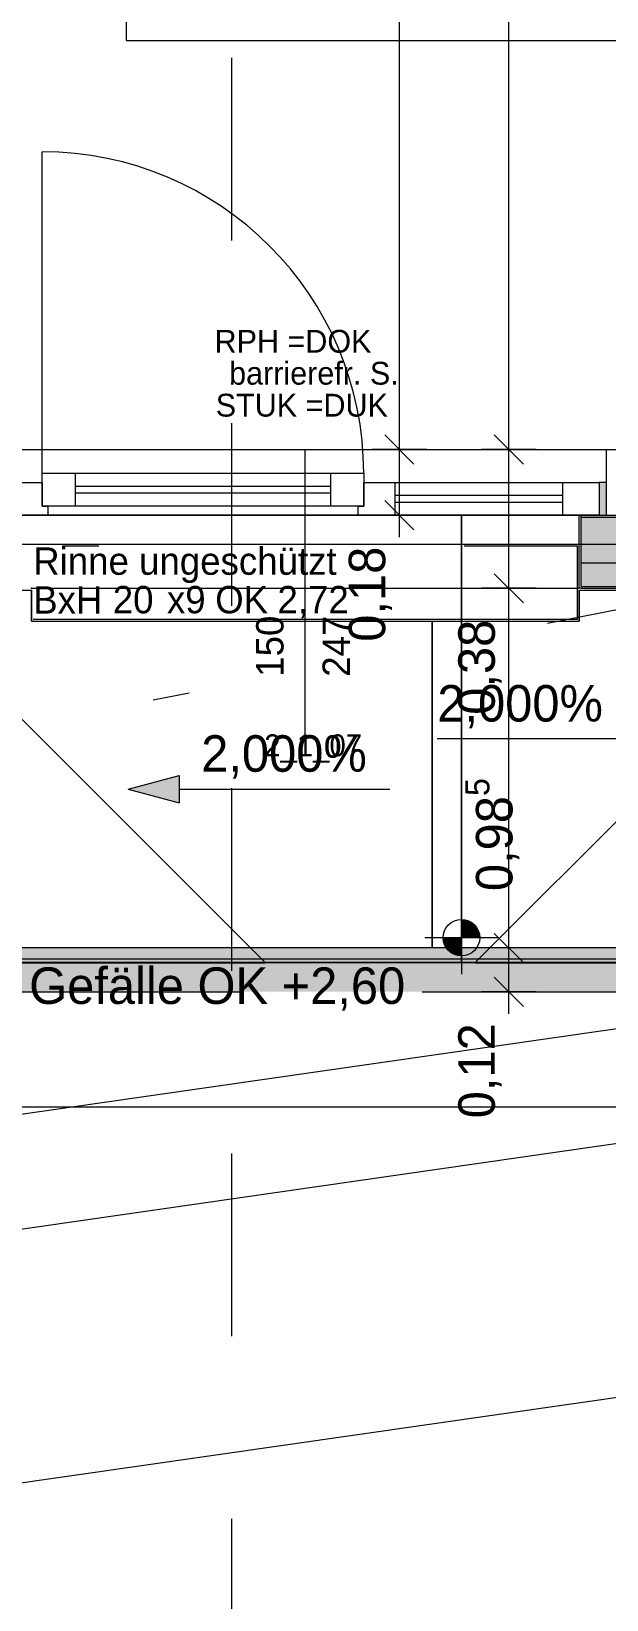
# Model space of a CAD drawing. Header units: metres. Extents: x -3 to 205, y -18 to 45.
# Drawn here: x 39.495 to 41.07, y -14.353 to -10.059 of the extents above; entities that cross this region are included whole.
import ezdxf

# ---------------------------------------------------------------- set-up
doc = ezdxf.new("R2010")
doc.units = ezdxf.units.M
doc.header["$MEASUREMENT"] = 0
for name, pattern in [('Achse', [0.004, 0.002, -0.001, 0, -0.001]), ('Grenzlinie', [0.008, 0.003, -0.005]), ('Punkt 1_1', [0.075, 0.025, -0.05]), ('Schnittlinie', [0.006, 0.003, -0.0015, 0, -0.0015]), ('Strichlinie eng', [0.002, 0.0015, -0.0005]), ('Untersicht', [0.001, 0.0005, -0.0005])]:
    doc.linetypes.add(name, pattern=pattern)
for name, color, linetype in [('1._1.Stock  PP STG2_4_000 Achsraster', 7, 'Continuous'), ('1._1.Stock  PP STG2_4_110 Wand Aussen', 7, 'Continuous'), ('1._1.Stock  PP STG2_4_210 Decke', 7, 'Continuous'), ('1._1.Stock  PP STG2_4_220 Bodenaufbau', 7, 'Continuous'), ('1._1.Stock  PP STG2_4_220 Bodenaufbau - Außen_ Gefälle', 7, 'Continuous'), ('1._1.Stock  PP STG2_4_221 Bodenaufbau - Abdichtung', 7, 'Continuous'), ('1._1.Stock  PP STG2_4_221 Bodenaufbau - Terrassenbelag', 7, 'Continuous'), ('1._1.Stock  PP STG2_4_450 Absturzsicherung', 7, 'Continuous'), ('1._1.Stock  PP STG2_4_510 Möblierung', 7, 'Continuous'), ('1._1.Stock  PP STG2_4_611 Entwässerung', 7, 'Continuous'), ('1._1.Stock  PP STG2_4_851 Marker Schnitt', 7, 'Continuous'), ('1._1.Stock  PP STG2_4_950 Polierplan Bemaßung', 7, 'Continuous'), ('1._1.Stock  PP STG2_4_955 Polierplan Beschriftung', 7, 'Continuous'), ('1._1.Stock  PP STG2_4_Neubau_840 Baulinien', 7, 'Continuous')]:
    doc.layers.add(name, color=color, linetype=linetype)
doc.styles.add('ERSTELLTER_STIL_2', font='')
doc.styles.get('ERSTELLTER_STIL_2').set_extended_font_data('Eurostile')
doc.linetypes.add('Grenze Grundstück', pattern='A,0,[1,415_260415_PP_VA_1_4 1 St1.Shx,S=0.00031746,R=0,X=0,Y=0],-0.04,0', length=0.04)

msp = doc.modelspace()

# ---------------------------------------------------------------- hatches: boundary and pattern name
at = {"layer": '1._1.Stock  PP STG2_4_110 Wand Aussen', "linetype": 'Continuous', "lineweight": 13, "true_color": 0xff6400}
for points in [[(41.05, -11.3837), (41.07, -11.3837), (41.07, -11.2937), (41.05, -11.2937)], [(41, -11.5137), (41.94, -11.5137), (41.94, -11.4305), (41.9059, -11.3887), (41, -11.3887)], [(42.0079, -11.5137), (41, -11.5137), (41, -11.5787), (42.0609, -11.5787)]]:
    msp.add_hatch(color=30, dxfattribs=at).paths.add_polyline_path(points)
at = {"layer": '1._1.Stock  PP STG2_4_110 Wand Aussen', "linetype": 'Continuous', "lineweight": 0, "true_color": 0x373737}
msp.add_hatch(color=250, dxfattribs=at).paths.add_polyline_path([(41.9019, -11.3837), (41, -11.3837), (41, -11.3887), (41.9059, -11.3887)])
at = {"layer": '1._1.Stock  PP STG2_4_450 Absturzsicherung', "linetype": 'Continuous', "lineweight": 13, "true_color": 0xb85600}
msp.add_hatch(color=32, dxfattribs=at).paths.add_polyline_path([(36.565, -12.6887), (41.6948, -12.6887), (41.6862, -12.5687), (36.565, -12.5687)])
at = {"layer": '1._1.Stock  PP STG2_4_950 Polierplan Bemaßung', "linetype": 'Continuous', "lineweight": 13, "true_color": 0x6c6cff}
for points in [[(39.76, -12.1337), (39.9, -12.1712), (39.9, -12.0962)], [(40.6726, -12.5405), (40.7226, -12.5405), (40.7188, -12.5214), (40.708, -12.5052), (40.6918, -12.4943), (40.6726, -12.4905)], [(40.6726, -12.5405), (40.6226, -12.5405), (40.6265, -12.5597), (40.6373, -12.5759), (40.6535, -12.5867), (40.6726, -12.5905)]]:
    msp.add_hatch(color=171, dxfattribs=at).paths.add_polyline_path(points)

# ---------------------------------------------------------------- linework, layer by layer
at = {"layer": '1._1.Stock  PP STG2_4_000 Achsraster', "color": 5, "linetype": 'Continuous', "lineweight": 0, "ltscale": 1000}
msp.add_line((30.9, -13.0037), (53.4, -13.0037), dxfattribs=at)
at = {"layer": '1._1.Stock  PP STG2_4_110 Wand Aussen', "color": 8, "linetype": 'Continuous', "lineweight": 0, "ltscale": 1000}
msp.add_line((39.525, -11.2687), (39.525, -10.3887), dxfattribs=at)
at = {"layer": '1._1.Stock  PP STG2_4_110 Wand Aussen', "color": 7, "linetype": 'Continuous', "lineweight": 13, "ltscale": 1000}
for p, q in [((39.42, -11.2037), (41.07, -11.2037)), ((40.245, -11.985), (40.245, -11.2037)), ((41.07, -11.2037), (41.07, -11.2037)), ((39.44, -11.2937), (39.525, -11.2937)), ((39.525, -11.3587), (39.525, -11.2687)), ((39.525, -11.2687), (39.615, -11.2687)), ((39.525, -11.2937), (39.525, -11.3587)), ((39.615, -11.2687), (40.315, -11.2687)), ((39.615, -11.2687), (39.615, -11.3587)), ((40.315, -11.3587), (40.315, -11.2687)), ((40.315, -11.2687), (40.405, -11.2687)), ((40.405, -11.2687), (40.405, -11.3587)), ((40.405, -11.3587), (40.405, -11.2937)), ((40.405, -11.2937), (40.44, -11.2937)), ((40.44, -11.2937), (40.49, -11.2937)), ((40.49, -11.2937), (40.95, -11.2937)), ((40.49, -11.2937), (40.49, -11.3837)), ((40.95, -11.3837), (40.95, -11.2937)), ((40.95, -11.2937), (41.05, -11.2937)), ((41.05, -11.2937), (41.05, -11.3837)), ((39.615, -11.3037), (40.315, -11.3037)), ((40.315, -11.3237), (39.615, -11.3237)), ((40.49, -11.3287), (40.95, -11.3287)), ((39.525, -11.3587), (39.54, -11.3587)), ((39.615, -11.3587), (39.525, -11.3587)), ((39.54, -11.3587), (39.54, -11.3837)), ((40.315, -11.3587), (39.615, -11.3587)), ((40.405, -11.3587), (40.315, -11.3587)), ((40.39, -11.3837), (40.39, -11.3587)), ((40.39, -11.3587), (40.405, -11.3587)), ((40.95, -11.3487), (40.49, -11.3487)), ((39.54, -11.3837), (39.44, -11.3837)), ((40.39, -11.3837), (39.54, -11.3837)), ((40.44, -11.3837), (40.39, -11.3837)), ((40.49, -11.3837), (40.44, -11.3837)), ((40.95, -11.3837), (40.49, -11.3837)), ((41.05, -11.3837), (40.95, -11.3837)), ((40.995, -11.3887), (40.995, -11.3837)), ((41, -11.3837), (40.995, -11.3837)), ((41, -11.3837), (40.995, -11.3837)), ((41, -11.3837), (40.995, -11.3837)), ((40.995, -11.3887), (40.995, -11.3837)), ((40.995, -11.5137), (40.995, -11.3887)), ((40.995, -11.5137), (40.995, -11.3887)), ((41, -11.3837), (41.07, -11.3837)), ((41, -11.5787), (41, -11.3837)), ((41, -11.3837), (41.07, -11.3837)), ((41, -11.3837), (41.07, -11.3837)), ((41, -11.3887), (41.9059, -11.3887)), ((40.995, -11.5787), (40.995, -11.5137)), ((40.995, -11.5787), (40.995, -11.5137)), ((39.495, -11.5837), (40.995, -11.5837)), ((40.995, -11.5837), (40.995, -11.5787)), ((40.995, -11.5837), (40.995, -11.5787)), ((41, -11.5837), (40.995, -11.5837)), ((40.995, -11.5837), (40.995, -11.5837)), ((41, -11.5787), (41.945, -11.5787))]:
    msp.add_line(p, q, dxfattribs=at)
at = {"layer": '1._1.Stock  PP STG2_4_110 Wand Aussen', "color": 7, "linetype": 'Continuous', "lineweight": 18, "ltscale": 1000}
for p, q in [((41.07, -11.2937), (41.07, -11.2037)), ((41.07, -11.2937), (41.07, -11.2037)), ((41.07, -11.3837), (41.07, -11.2937)), ((41.07, -11.3837), (41.07, -11.2937)), ((41.07, -11.3837), (41.07, -11.2937)), ((41.07, -11.3837), (41.755, -11.3837))]:
    msp.add_line(p, q, dxfattribs=at)
at = {"layer": '1._1.Stock  PP STG2_4_110 Wand Aussen', "color": 1, "linetype": 'Punkt 1_1', "lineweight": 0, "ltscale": 1000}
msp.add_line((41, -11.5137), (41.94, -11.5137), dxfattribs=at)
at = {"layer": '1._1.Stock  PP STG2_4_110 Wand Aussen', "color": 7, "linetype": 'Continuous', "lineweight": 13, "ltscale": 1000, "flags": 128}
msp.add_lwpolyline([(41.05, -11.3837), (41.07, -11.3837), (41.07, -11.2937), (41.05, -11.2937)], close=True, dxfattribs=at)
msp.add_lwpolyline([(41, -11.5837), (41.945, -11.5837)], dxfattribs=at)
at = {"layer": '1._1.Stock  PP STG2_4_110 Wand Aussen', "color": 8, "linetype": 'Continuous', "lineweight": 0, "ltscale": 1000}
msp.add_arc((39.525, -11.2687), 0.88, 0, 90, dxfattribs=at)
at = {"layer": '1._1.Stock  PP STG2_4_110 Wand Aussen', "color": 7, "linetype": 'Continuous', "lineweight": 13, "ltscale": 1000}
msp.add_point((39.495, -11.5837), dxfattribs=at)
at = {"layer": '1._1.Stock  PP STG2_4_210 Decke', "color": 7, "linetype": 'Continuous', "lineweight": 13, "ltscale": 1000, "true_color": 0xf4f4f4, "flags": 128}
for points in [[(32.5844, -1.4987), (32.5972, -11.3837), (41.935, -11.3837), (41.935, -10.8837), (44.785, -10.8837), (44.785, -9.9837), (51.1258, -9.9837), (51.1621, -1.4987), (44.865, -1.4987), (44.865, -3.9237), (42.27, -3.9237), (42.27, -5.8737), (40.275, -5.8737), (40.275, -3.9237), (37.705, -3.9237), (37.705, -1.4987)], [(32.8568, -11.4637), (32.859, -13.2537), (36.485, -13.2537), (36.485, -12.6087), (41.6891, -12.6087), (41.975, -12.5676), (41.975, -11.7587), (47.305, -11.7587), (47.305, -11.1337), (50.8609, -11.1337), (50.8654, -10.0637), (44.865, -10.0637), (44.865, -10.9637), (42.015, -10.9637), (42.015, -11.4637)]]:
    msp.add_lwpolyline(points, close=True, dxfattribs=at)
at = {"layer": '1._1.Stock  PP STG2_4_220 Bodenaufbau', "color": 7, "linetype": 'Continuous', "lineweight": 13, "ltscale": 1000, "true_color": 0xf4f4f4, "flags": 128}
msp.add_lwpolyline([(32.7646, -1.6787), (32.7765, -11.2037), (41.755, -11.2037), (41.755, -10.7037), (44.605, -10.7037), (44.605, -9.8037), (50.9466, -9.8037), (50.9814, -1.6787), (45.045, -1.6787), (45.045, -4.1037), (42.435, -4.1037), (42.435, -6.0537), (40.095, -6.0537), (40.095, -4.1037), (37.525, -4.1037), (37.525, -1.6787)], close=True, dxfattribs=at)
at = {"layer": '1._1.Stock  PP STG2_4_220 Bodenaufbau - Außen_ Gefälle', "color": 7, "linetype": 'Continuous', "lineweight": 13, "ltscale": 1000, "true_color": 0xf4f4f4, "flags": 128}
msp.add_lwpolyline([(32.8568, -11.4637), (32.859, -13.2137), (36.445, -13.2137), (36.445, -12.5687), (39.035, -12.5687), (39.035, -12.5987), (41.4187, -12.5987), (41.975, -12.5188), (41.975, -11.7487), (44.915, -11.7487), (47.295, -11.7487), (47.295, -11.1237), (50.8609, -11.1237), (50.8654, -10.0637), (44.865, -10.0637), (44.865, -10.9637), (42.015, -10.9637), (42.015, -11.4637)], close=True, dxfattribs=at)
at = {"layer": '1._1.Stock  PP STG2_4_221 Bodenaufbau - Abdichtung', "color": 171, "linetype": 'Schnittlinie', "lineweight": 13, "ltscale": 1000, "true_color": 0x6c6cff, "flags": 128}
for points in [[(39.46, -11.3837), (40.6726, -11.3837)], [(40.6726, -11.3837), (40.6726, -12.6087)], [(40.6726, -12.6087), (40.6726, -11.3837)], [(40.6726, -11.3837), (41.9348, -11.3837)], [(40.7103, -12.6087), (41.935, -11.3839)], [(41.935, -11.3839), (40.7103, -12.6087)], [(40.135, -12.6087), (39.185, -11.6587)], [(39.185, -11.6587), (40.135, -12.6087)], [(40.71, -12.609), (41.6891, -12.609), (41.985, -12.5665)], [(41.985, -12.5662), (41.6891, -12.6087), (40.7103, -12.6087)], [(38.2348, -12.6089), (40.1352, -12.6089)], [(40.135, -12.6087), (38.235, -12.6087)], [(40.6726, -12.6087), (40.135, -12.6087)], [(40.7103, -12.6087), (40.6726, -12.6087)]]:
    msp.add_lwpolyline(points, dxfattribs=at)
at = {"layer": '1._1.Stock  PP STG2_4_221 Bodenaufbau - Terrassenbelag', "color": 7, "linetype": 'Continuous', "lineweight": 18, "ltscale": 1000, "flags": 128}
for points in [[(39.185, -11.5887), (39.495, -11.5887)], [(39.495, -11.5887), (39.495, -11.6737)], [(39.4952, -11.6737), (39.4952, -11.5887)], [(40.9948, -11.5887), (40.9948, -11.6737)], [(40.995, -11.5887), (42.0075, -11.5887)], [(40.995, -11.6737), (40.995, -11.5887)], [(39.495, -11.6737), (40.592, -11.6737)], [(40.592, -11.6737), (40.592, -12.5687)], [(40.592, -11.6737), (40.995, -11.6737)], [(40.592, -12.5687), (40.592, -11.6737)], [(41.945, -12.5315), (41.6862, -12.5687), (40.592, -12.5687)], [(40.592, -12.5687), (39.185, -12.5687)]]:
    msp.add_lwpolyline(points, dxfattribs=at)
at = {"layer": '1._1.Stock  PP STG2_4_450 Absturzsicherung', "color": 7, "linetype": 'Strichlinie eng', "lineweight": 13, "ltscale": 1000, "flags": 128}
for points in [[(41.6862, -12.5687), (36.565, -12.5687)], [(36.565, -12.6887), (41.6948, -12.6887)]]:
    msp.add_lwpolyline(points, dxfattribs=at)
at = {"layer": '1._1.Stock  PP STG2_4_510 Möblierung', "color": 8, "linetype": 'Continuous', "lineweight": 13, "ltscale": 1000, "true_color": 0x7e7f7f}
for p, q in [((39.755, -8.2837), (39.755, -10.0837)), ((39.755, -10.0837), (41.755, -10.0837))]:
    msp.add_line(p, q, dxfattribs=at)
at = {"layer": '1._1.Stock  PP STG2_4_611 Entwässerung', "color": 7, "linetype": 'Achse', "lineweight": 13, "ltscale": 1000, "flags": 128}
msp.add_lwpolyline([(39.5, -11.6687), (40.99, -11.6687), (40.99, -11.4687), (39.5, -11.4687)], close=True, dxfattribs=at)
at = {"layer": '1._1.Stock  PP STG2_4_851 Marker Schnitt', "color": 7, "linetype": 'Untersicht', "lineweight": 13, "ltscale": 1000}
msp.add_line((40.043, -9.1314), (40.043, -15.6487), dxfattribs=at)
at = {"layer": '1._1.Stock  PP STG2_4_950 Polierplan Bemaßung', "color": 76, "linetype": 'Continuous', "lineweight": 13, "ltscale": 1000, "true_color": 0x3f7f02}
for p, q in [((40.5025, -11.2037), (40.5025, -6.0537)), ((40.4625, -11.1637), (40.5425, -11.2437)), ((40.5775, -11.2037), (40.4275, -11.2037)), ((40.5025, -11.3837), (40.5025, -11.2037)), ((40.4625, -11.3437), (40.5425, -11.4237)), ((40.5775, -11.3837), (40.4275, -11.3837)), ((40.5025, -11.4437), (40.5025, -11.3837))]:
    msp.add_line(p, q, dxfattribs=at)
at = {"layer": '1._1.Stock  PP STG2_4_950 Polierplan Bemaßung', "color": 6, "linetype": 'Continuous', "lineweight": 13, "ltscale": 1000, "true_color": 0xfb02fe}
for p, q in [((40.8025, -11.2037), (40.8025, -6.0537)), ((40.7625, -11.1637), (40.8425, -11.2437)), ((40.8775, -11.2037), (40.7275, -11.2037)), ((40.8025, -11.5837), (40.8025, -11.2037)), ((40.7625, -11.5437), (40.8425, -11.6237)), ((40.8775, -11.5837), (40.7275, -11.5837)), ((40.8025, -12.5687), (40.8025, -11.5837)), ((40.7625, -12.5287), (40.8425, -12.6087)), ((40.8775, -12.5687), (40.7275, -12.5687)), ((40.8025, -12.6887), (40.8025, -12.5687)), ((40.7625, -12.6487), (40.8425, -12.7287)), ((40.8775, -12.6887), (40.7275, -12.6887)), ((40.8025, -12.7487), (40.8025, -12.6887))]:
    msp.add_line(p, q, dxfattribs=at)
at = {"layer": '1._1.Stock  PP STG2_4_950 Polierplan Bemaßung', "color": 7, "linetype": 'Achse', "lineweight": 13, "ltscale": 1000}
msp.add_line((32.859, -13.2437), (42.015, -11.4637), dxfattribs=at)
at = {"layer": '1._1.Stock  PP STG2_4_950 Polierplan Bemaßung', "color": 1, "linetype": 'Continuous', "lineweight": 13, "ltscale": 1000, "true_color": 0xfb0106}
for p, q in [((32.5108, -14.339), (51.2926, -11.6374)), ((51.4087, -12.3184), (32.71, -15.0043))]:
    msp.add_line(p, q, dxfattribs=at)
at = {"layer": '1._1.Stock  PP STG2_4_950 Polierplan Bemaßung', "color": 171, "linetype": 'Continuous', "lineweight": 13, "ltscale": 1000, "true_color": 0x6c6cff}
for p, q in [((41.1226, -11.9963), (40.6064, -11.9963)), ((39.76, -12.1337), (39.9, -12.0962)), ((39.9, -12.0962), (39.9, -12.1712)), ((39.76, -12.1337), (39.9, -12.1712)), ((39.9, -12.1337), (39.96, -12.1337)), ((39.96, -12.1337), (40.4763, -12.1337)), ((40.6726, -12.4405), (40.6726, -12.6405)), ((40.7726, -12.5405), (40.5726, -12.5405))]:
    msp.add_line(p, q, dxfattribs=at)
msp.add_circle((40.6726, -12.5405), 0.05, dxfattribs=at)
at = {"layer": '1._1.Stock  PP STG2_4_Neubau_840 Baulinien', "color": 76, "linetype": 'Grenze Grundstück', "lineweight": 13, "ltscale": 1000, "true_color": 0x3f7f02, "flags": 128}
msp.add_lwpolyline([(51.314, 1.9963), (51.3035, 0.426), (51.2486, -11.3318), (32.4665, -14.0306), (32.4591, 1.9963)], dxfattribs=at)
at = {"layer": '1._1.Stock  PP STG2_4_Neubau_840 Baulinien', "color": 1, "linetype": 'Grenzlinie', "lineweight": 25, "ltscale": 1000, "true_color": 0xfb0106, "flags": 128}
msp.add_lwpolyline([(29.3775, -17.8848), (32.5189, -17.4224), (32.4665, -14.0306), (51.2486, -11.3318), (56.3775, -10.5132)], dxfattribs=at)

# ---------------------------------------------------------------- texts
at = {"layer": '1._1.Stock  PP STG2_4_110 Wand Aussen', "color": 7, "linetype": 'Continuous', "lineweight": 13, "attachment_point": 9, "style": 'ERSTELLTER_STIL_2'}
for s, insert, char_height in [('\\A1;{\\pqr;\\pt0;\\fEurostile|b0|i0|c0|p0;\\W1.000000;RPH =DOK}', (40.4262, -10.9395), 0.0625), ('\\A1;{\\pqr;\\pt0;\\fEurostile|b0|i0|c0|p0;\\W1.000000;barrierefr. S. }', (40.5009, -11.027), 0.0625), ('\\A1;{\\pqr;\\pt0;\\fEurostile|b0|i0|c0|p0;\\W1.000000;STUK =DUK}', (40.4712, -11.1145), 0.0625), ('\\A1;{\\pqr;\\pt0;\\fEurostile|b0|i0|c0|p0;\\W1.000000;2_1_07}', (40.4004, -12.0611), 0.06)]:
    msp.add_mtext(s, dxfattribs=dict(at, insert=insert, char_height=char_height))
at = {"layer": '1._1.Stock  PP STG2_4_110 Wand Aussen', "color": 7, "linetype": 'Continuous', "lineweight": 13, "char_height": 0.075, "attachment_point": 9, "rotation": 90, "style": 'ERSTELLTER_STIL_2'}
for s, insert in [('\\A1;{\\pqr;\\pt0;\\fEurostile|b0|i0|c0|p0;\\W1.000000;150}', (40.1864, -11.6587)), ('\\A1;{\\pqr;\\pt0;\\fEurostile|b0|i0|c0|p0;\\W1.000000;247}', (40.3672, -11.6587))]:
    msp.add_mtext(s, dxfattribs=dict(at, insert=insert))
at = {"layer": '1._1.Stock  PP STG2_4_950 Polierplan Bemaßung', "color": 76, "linetype": 'Continuous', "lineweight": 13, "true_color": 0x3f7f02, "insert": (40.4825, -11.7301), "char_height": 0.1, "width": 0.306373, "attachment_point": 7, "rotation": 90, "style": 'ERSTELLTER_STIL_2'}
msp.add_mtext('\\A1;{\\pql;\\fEurostile|b0|i0|c0|p0;\\W1.000000;0,18}', dxfattribs=at)
at = {"layer": '1._1.Stock  PP STG2_4_950 Polierplan Bemaßung', "color": 6, "linetype": 'Continuous', "lineweight": 13, "true_color": 0xfb02fe, "char_height": 0.1, "width": 0.306373, "attachment_point": 7, "rotation": 90, "style": 'ERSTELLTER_STIL_2'}
for s, insert in [('\\A1;{\\pql;\\fEurostile|b0|i0|c0|p0;\\W1.000000;0,38}', (40.7825, -11.9301)), ('\\A1;{\\pql;\\fEurostile|b0|i0|c0|p0;\\W1.000000;0,12}', (40.7825, -13.0351))]:
    msp.add_mtext(s, dxfattribs=dict(at, insert=insert))
at = {"layer": '1._1.Stock  PP STG2_4_950 Polierplan Bemaßung', "color": 171, "linetype": 'Continuous', "lineweight": 13, "true_color": 0x6c6cff, "char_height": 0.1, "attachment_point": 7, "style": 'ERSTELLTER_STIL_2'}
for insert in [(40.6064, -11.9673), (39.96, -12.1047)]:
    msp.add_mtext('\\A1;{\\pql;\\fEurostile|b0|i0|c0|p0;\\W1.000000;2,000\\fEurostile|b0|i0|c0|p0;\\W1.000000;%}', dxfattribs=dict(at, insert=insert))
at = {"layer": '1._1.Stock  PP STG2_4_950 Polierplan Bemaßung', "color": 6, "linetype": 'Continuous', "lineweight": 13, "true_color": 0xfb02fe, "insert": (40.8414, -12.4129), "char_height": 0.1, "attachment_point": 7, "rotation": 90, "style": 'ERSTELLTER_STIL_2'}
msp.add_mtext('\\A1;{\\pql;\\fEurostile|b0|i0|c0|p0;\\W1.000000;0,98\\fEurostile|b0|i0|c0|p0;\\W1.000000;\\A1{\\H.66x;\\S5^  ;}}', dxfattribs=at)
at = {"layer": '1._1.Stock  PP STG2_4_950 Polierplan Bemaßung', "color": 171, "linetype": 'Continuous', "lineweight": 13, "true_color": 0x6c6cff, "insert": (39.489, -12.7405), "char_height": 0.1, "width": 1.08362, "attachment_point": 7, "style": 'ERSTELLTER_STIL_2'}
msp.add_mtext('\\A1;{\\pql;\\fEurostile|b0|i0|c0|p0;\\W1.000000;Gefälle OK +2,60}', dxfattribs=at)
at = {"layer": '1._1.Stock  PP STG2_4_955 Polierplan Beschriftung', "color": 7, "linetype": 'Continuous', "lineweight": 13, "char_height": 0.075, "attachment_point": 1, "style": 'ERSTELLTER_STIL_2'}
for s, insert in [('\\A1;{\\pql;\\fEurostile|b0|i0|c0|p0;\\W1.000000;Rinne ungeschützt\\fEurostile|b0|i0|c0|p0;\\W1.000000;  }', (39.5, -11.4718)), ('\\A1;{\\pql;\\pt0,1;\\fEurostile|b0|i0|c0|p0;\\W1.000000;BxH }', (39.5, -11.5781)), ('\\A1;{\\pql;\\pt0,1;\\fEurostile|b0|i0|c0|p0;\\W1.000000;20\\fEurostile|b0|i0|c0|p0;\\W1.000000;\\A1{\\H.66x;\\S^  ;}\\fEurostile|b0|i0|c0|p0;\\W1.000000;\\fEurostile|b0|i0|c0|p0;\\W1.000000;\\A1{\\H.66x;\\S^  ;}\\fEurostile|b0|i0|c0|p0;\\W1.000000;x\\fEurostile|b0|i0|c0|p0;\\W1.000000;\\fEurostile|b0|i0|c0|p0;\\W1.000000;\\fEurostile|b0|i0|c0|p0;\\W1.000000;\\fEurostile|b0|i0|c0|p0;\\W1.000000;\\fEurostile|b0|i0|c0|p0;\\W1.000000;9\\fEurostile|b0|i0|c0|p0;\\W1.000000;\\A1{\\H.66x;\\S^  ;}\\fEurostile|b0|i0|c0|p0;\\W1.000000;\\fEurostile|b0|i0|c0|p0;\\W1.000000;\\A1{\\H.66x;\\S^  ;}\\fEurostile|b0|i0|c0|p0;\\W1.000000;\\fEurostile|b0|i0|c0|p0;\\W1.000000;\\fEurostile|b0|i0|c0|p0;\\W1.000000;\\fEurostile|b0|i0|c0|p0;\\W1.000000;\\fEurostile|b0|i0|c0|p0;\\W1.000000;\\fEurostile|b0|i0|c0|p0;\\W1.000000;\\fEurostile|b0|i0|c0|p0;\\W1.000000;\\A1{\\H.66x;\\S^  ;}\\fEurostile|b0|i0|c0|p0;\\W1.000000;\\fEurostile|b0|i0|c0|p0;\\W1.000000;\\A1{\\H.66x;\\S^  ;}\\fEurostile|b0|i0|c0|p0;\\W1.000000;\\fEurostile|b0|i0|c0|p0;\\W1.000000;\\fEurostile|b0|i0|c0|p0;\\W1.000000;\\fEurostile|b0|i0|c0|p0;\\W1.000000;\\fEurostile|b0|i0|c0|p0;\\W1.000000;\\fEurostile|b0|i0|c0|p0;\\W1.000000;\\fEurostile|b0|i0|c0|p0;\\W1.000000;\\A1{\\H.66x;\\S^  ;}\\fEurostile|b0|i0|c0|p0;\\W1.000000;\\fEurostile|b0|i0|c0|p0;\\W1.000000;\\A1{\\H.66x;\\S^  ;}\\fEurostile|b0|i0|c0|p0;\\W1.000000;\\fEurostile|b0|i0|c0|p0;\\W1.000000;\\fEurostile|b0|i0|c0|p0;\\W1.000000;\\fEurostile|b0|i0|c0|p0;\\W1.000000;\\fEurostile|b0|i0|c0|p0;\\W1.000000;\\fEurostile|b0|i0|c0|p0;\\W1.000000;\\fEurostile|b0|i0|c0|p0;\\W1.000000;\\A1{\\H.66x;\\S^  ;}\\fEurostile|b0|i0|c0|p0;\\W1.000000;\\fEurostile|b0|i0|c0|p0;\\W1.000000;\\A1{\\H.66x;\\S^  ;}\\fEurostile|b0|i0|c0|p0;\\W1.000000;\\fEurostile|b0|i0|c0|p0;\\W1.000000;\\fEurostile|b0|i0|c0|p0;\\W1.000000;\\fEurostile|b0|i0|c0|p0;\\W1.000000;\\fEurostile|b0|i0|c0|p0;\\W1.000000;\\fEurostile|b0|i0|c0|p0;\\W1.000000;\\fEurostile|b0|i0|c0|p0;\\W1.000000;\\A1{\\H.66x;\\S^  ;}\\fEurostile|b0|i0|c0|p0;\\W1.000000;}', (39.7179, -11.5773)), ('\\A1;{\\pql;\\pt0,1;\\fEurostile|b0|i0|c0|p0;\\W1.000000; OK }', (39.9704, -11.5773)), ('\\A1;{\\pql;\\pt0,1;\\fEurostile|b0|i0|c0|p0;\\W1.000000;2,72\\fEurostile|b0|i0|c0|p0;\\W1.000000;\\A1{\\H.66x;\\S^  ;}\\fEurostile|b0|i0|c0|p0;\\W1.000000;\\fEurostile|b0|i0|c0|p0;\\W1.000000;\\A1{\\H.66x;\\S^  ;}\\fEurostile|b0|i0|c0|p0;\\W1.000000;\\fEurostile|b0|i0|c0|p0;\\W1.000000;\\fEurostile|b0|i0|c0|p0;\\W1.000000;\\fEurostile|b0|i0|c0|p0;\\W1.000000;\\fEurostile|b0|i0|c0|p0;\\W1.000000;\\fEurostile|b0|i0|c0|p0;\\W1.000000;\\fEurostile|b0|i0|c0|p0;\\W1.000000;\\A1{\\H.66x;\\S^  ;}\\fEurostile|b0|i0|c0|p0;\\W1.000000;\\fEurostile|b0|i0|c0|p0;\\W1.000000;\\A1{\\H.66x;\\S^  ;}\\fEurostile|b0|i0|c0|p0;\\W1.000000;\\fEurostile|b0|i0|c0|p0;\\W1.000000;\\fEurostile|b0|i0|c0|p0;\\W1.000000;\\fEurostile|b0|i0|c0|p0;\\W1.000000;\\fEurostile|b0|i0|c0|p0;\\W1.000000;\\fEurostile|b0|i0|c0|p0;\\W1.000000;\\fEurostile|b0|i0|c0|p0;\\W1.000000;\\A1{\\H.66x;\\S^  ;}\\fEurostile|b0|i0|c0|p0;\\W1.000000;\\fEurostile|b0|i0|c0|p0;\\W1.000000;\\A1{\\H.66x;\\S^  ;}\\fEurostile|b0|i0|c0|p0;\\W1.000000;\\fEurostile|b0|i0|c0|p0;\\W1.000000;\\fEurostile|b0|i0|c0|p0;\\W1.000000;\\fEurostile|b0|i0|c0|p0;\\W1.000000;\\fEurostile|b0|i0|c0|p0;\\W1.000000;\\fEurostile|b0|i0|c0|p0;\\W1.000000;\\fEurostile|b0|i0|c0|p0;\\W1.000000;\\A1{\\H.66x;\\S^  ;}\\fEurostile|b0|i0|c0|p0;\\W1.000000;\\fEurostile|b0|i0|c0|p0;\\W1.000000;\\fEurostile|b0|i0|c0|p0;\\W1.000000;\\fEurostile|b0|i0|c0|p0;\\W1.000000;\\fEurostile|b0|i0|c0|p0;\\W1.000000;\\fEurostile|b0|i0|c0|p0;\\W1.000000;\\fEurostile|b0|i0|c0|p0;\\W1.000000;\\fEurostile|b0|i0|c0|p0;\\W1.000000;\\fEurostile|b0|i0|c0|p0;\\W1.000000;\\fEurostile|b0|i0|c0|p0;\\W1.000000;\\fEurostile|b0|i0|c0|p0;\\W1.000000;\\fEurostile|b0|i0|c0|p0;\\W1.000000;\\fEurostile|b0|i0|c0|p0;\\W1.000000;\\fEurostile|b0|i0|c0|p0;\\W1.000000;\\fEurostile|b0|i0|c0|p0;\\W1.000000;\\fEurostile|b0|i0|c0|p0;\\W1.000000;\\fEurostile|b0|i0|c0|p0;\\W1.000000;\\fEurostile|b0|i0|c0|p0;\\W1.000000;\\fEurostile|b0|i0|c0|p0;\\W1.000000;}', (40.1688, -11.5773))]:
    msp.add_mtext(s, dxfattribs=dict(at, insert=insert))

doc.saveas('drawing.dxf')
